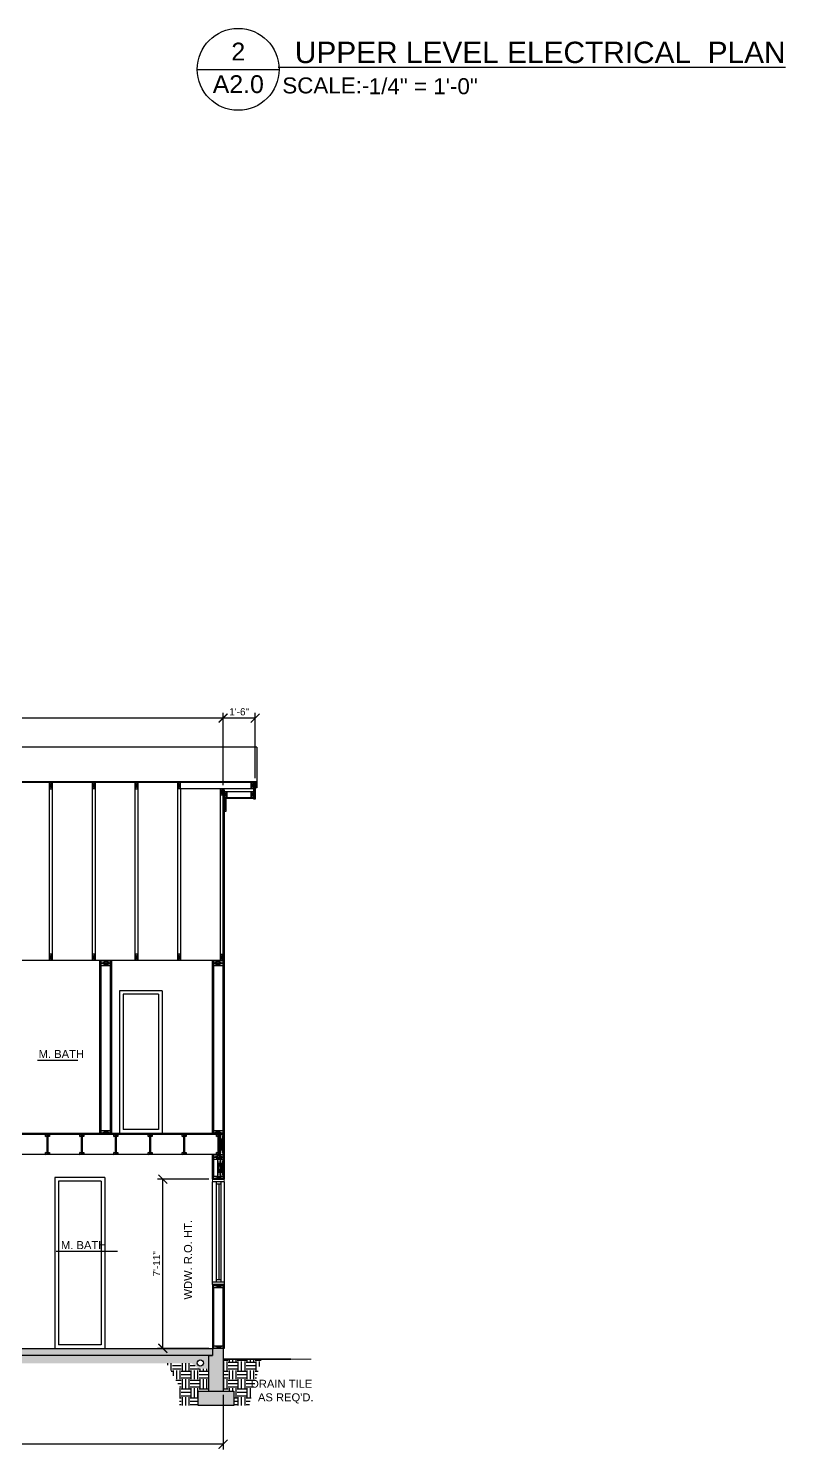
# Model space of a CAD drawing. Header units: inches. Extents: x -28708 to -16583, y 64755 to 66587.
# Drawn here: x -18728 to -18303, y 64806 to 65604 of the extents above; entities that cross this region are included whole.
import ezdxf
from ezdxf.enums import TextEntityAlignment as Align

# ---------------------------------------------------------------- set-up
doc = ezdxf.new("R2010")
doc.units = ezdxf.units.IN
doc.header["$LTSCALE"] = 20
doc.header["$MEASUREMENT"] = 0
doc.linetypes.add('Solid', pattern=[0])
for name, color, linetype in [('BLOCKING', 2, 'Continuous'), ('BYOTHERS', 1, 'Continuous'), ('CALLOUTS', 4, 'Continuous'), ('CEILING SECTION', 2, 'Continuous'), ('DIM', 2, 'Continuous'), ('DOOR', 3, 'Continuous'), ('FOOTING', 5, 'Continuous'), ('GRADE LEVEL', 7, 'Continuous'), ('HATCH', 9, 'Continuous'), ('ROOF', 4, 'Continuous'), ('ROOF SECTION', 2, 'Continuous'), ('SLAB', 5, 'Continuous'), ('STEEL BEAMS', 5, 'Continuous'), ('TEXT', 3, 'Continuous'), ('WALL SECTION', 5, 'Continuous'), ('WINDOW SETION', 2, 'Continuous')]:
    doc.layers.add(name, color=color, linetype=linetype)
doc.layers.add('SPSHAPE_OUTLINE', color=7, linetype='Continuous', lineweight=0)
doc.styles.add('0.25 INCH', font='arial.ttf', dxfattribs={"height": 4})
doc.styles.add('Arial', font='arial.ttf')
doc.dimstyles.new('0.25 INCH', dxfattribs={"dimtxt": 4, "dimasz": 5, "dimexe": 3, "dimexo": 2, "dimgap": 1.5, "dimtad": 1, "dimdec": 3, "dimzin": 3, "dimdsep": 46, "dimlunit": 4, "dimtxsty": '0.25 INCH', "dimblk": 'ARCHTICK', "dimcen": 0.09, "dimclrd": 95, "dimclre": 8, "dimclrt": 30, "dimadec": 0, "dimazin": 0, "dimtfac": 0.65, "dimtdec": 3, "dimtofl": 0, "dimtmove": 2, "dimatfit": 3, "dimfxl": 0.18, "dimfrac": 1, "dimtolj": 1, "dimtzin": 0, "dimlwd": -1, "dimlwe": -1, "dimarcsym": 0})
pattern_1 = [(5, (282.15, 0), (4.6280708, -5.51552), [0.75, -8.25]), (310, (282.15, 0), (4.3376815, 6.2999217), [0.6, -6.6]), (55.451445, (282.5354, -0.4596), (8.9657522, 0.7844017), [0.6374019, -7.0114211]), (1.1842, (283.564, 1.414), (6.3761377, -8.71693), [1.125, -12.375]), (51.635645, (284.095, 0.688), (13.4971167, 0.2790008), [0.9561029, -10.51713]), (306.1842, (283.564, 1.414), (13.4971167, 0.2790007), [0.9, -9.9]), (336, (283.9175, 0.3536), (1.37382476, -7.0677157), [0.75, -8.25]), (281, (283.9175, 0.3536), (6.84808435, 3.4070859), [0.6, -6.6]), (26.451445, (284.032, -0.2354), (8.2219091, -3.6606297), [0.6374019, -7.0114211]), (352.5, (282.1498, 0), (2.43989818, 2.26793185), [0, -6.52, 0, -6.7, 0, -6.625]), (322.5, (282.1498, 0), (4.6490945, 0.92872942), [0, -3.82, 0, -6.37, 0, -2.525]), (282.5, (280.573, 1.5768), (3.61520762, -3.93418167), [0, -2.5, 0, -7.8, 0, -10.35]), (272.5, (279.866, 2.284), (4.83159807, -3.41589983), [0, -3.25, 0, -5.18, 0, -7.35])]

# ---------------------------------------------------------------- blocks, each defined once
blk = doc.blocks.new('_ArchTick')
at = {"color": 0, "linetype": 'ByBlock', "const_width": 0.15}
blk.add_lwpolyline([(-0.5, -0.5), (0.5, 0.5)], dxfattribs=at)
blk = doc.blocks.new('*D613')
at = {"layer": 'DEFPOINTS', "color": 0, "linetype": 'ByBlock', "lineweight": -2, "transparency": 16777216}
for p in [(-18618.72, 65216.54), (-18600.72, 65180.78), (-18618.72, 65176.78)]:
    blk.add_point(p, dxfattribs=at)
at = {"layer": 'DIM', "color": 8, "transparency": 16777216}
for p, q in [((-18618.72, 65178.78), (-18618.72, 65219.54)), ((-18600.72, 65182.78), (-18600.72, 65219.54))]:
    blk.add_line(p, q, dxfattribs=at)
at = {"layer": 'DIM', "color": 95, "transparency": 16777216}
blk.add_line((-18600.72, 65216.54), (-18618.72, 65216.54), dxfattribs=at)
at = {"layer": 'DIM', "color": 95, "linetype": 'ByBlock', "transparency": 16777216, "xscale": 5, "yscale": 5, "zscale": 5, "rotation": 180}
blk.add_blockref('_ArchTick', (-18618.72, 65216.54), dxfattribs=at)
at = {"layer": 'DIM', "color": 95, "linetype": 'ByBlock', "transparency": 16777216, "xscale": 5, "yscale": 5, "zscale": 5}
blk.add_blockref('_ArchTick', (-18600.72, 65216.54), dxfattribs=at)
at = {"layer": 'DIM', "color": 30, "linetype": 'ByBlock', "lineweight": -2, "transparency": 16777216, "insert": (-18609.72, 65220.08), "char_height": 4, "attachment_point": 5, "style": '0.25 INCH'}
blk.add_mtext('\\A1;1\'-6"', dxfattribs=at)
blk = doc.blocks.new('*D614')
at = {"layer": 'DEFPOINTS', "color": 0, "linetype": 'Solid', "lineweight": -2, "transparency": 16777216}
for p in [(-19212.72, 65216.54), (-19212.72, 65177.28), (-18618.72, 65176.78)]:
    blk.add_point(p, dxfattribs=at)
at = {"layer": 'DIM', "color": 8, "transparency": 16777216}
for p, q in [((-19212.72, 65179.28), (-19212.72, 65219.54)), ((-18618.72, 65178.78), (-18618.72, 65219.54))]:
    blk.add_line(p, q, dxfattribs=at)
at = {"layer": 'DIM', "color": 95, "transparency": 16777216}
blk.add_line((-18618.72, 65216.54), (-19212.72, 65216.54), dxfattribs=at)
at = {"layer": 'DIM', "color": 95, "linetype": 'Solid', "transparency": 16777216, "xscale": 5, "yscale": 5, "zscale": 5, "rotation": 180}
blk.add_blockref('_ArchTick', (-19212.72, 65216.54), dxfattribs=at)
at = {"layer": 'DIM', "color": 95, "linetype": 'Solid', "transparency": 16777216, "xscale": 5, "yscale": 5, "zscale": 5}
blk.add_blockref('_ArchTick', (-18618.72, 65216.54), dxfattribs=at)
at = {"layer": 'DIM', "color": 30, "linetype": 'Solid', "transparency": 16777216, "insert": (-18915.72, 65220.08), "char_height": 4, "attachment_point": 5, "style": '0.25 INCH'}
blk.add_mtext('\\A1;49\'-6"', dxfattribs=at)
blk = doc.blocks.new('*D624')
at = {"layer": 'DEFPOINTS', "color": 0, "linetype": 'ByBlock', "lineweight": -2, "transparency": 16777216}
for p in [(-18652.62, 64957.5), (-18624.72, 64957.5), (-18624.72, 64862.37)]:
    blk.add_point(p, dxfattribs=at)
at = {"layer": 'DIM', "color": 8, "transparency": 16777216}
for p, q in [((-18626.72, 64957.5), (-18655.62, 64957.5)), ((-18626.72, 64862.37), (-18655.62, 64862.37))]:
    blk.add_line(p, q, dxfattribs=at)
at = {"layer": 'DIM', "color": 95, "transparency": 16777216}
blk.add_line((-18652.62, 64862.37), (-18652.62, 64957.5), dxfattribs=at)
at = {"layer": 'DIM', "color": 95, "linetype": 'ByBlock', "transparency": 16777216, "xscale": 5, "yscale": 5, "zscale": 5}
for p, rotation in [((-18652.62, 64957.5), 90), ((-18652.62, 64862.37), 270)]:
    blk.add_blockref('_ArchTick', p, dxfattribs=dict(at, rotation=rotation))
at = {"layer": 'DIM', "color": 30, "linetype": 'ByBlock', "lineweight": -2, "transparency": 16777216, "insert": (-18656.13, 64909.93), "char_height": 4, "attachment_point": 5, "rotation": 90, "style": '0.25 INCH'}
blk.add_mtext('\\A1;7\'-11"', dxfattribs=at)
blk = doc.blocks.new('*D625')
at = {"layer": 'DEFPOINTS', "color": 0, "linetype": 'ByBlock', "lineweight": -2, "transparency": 16777216}
for p in [(-19212.72, 64838.37), (-18618.72, 64838.37), (-19212.72, 64808.52)]:
    blk.add_point(p, dxfattribs=at)
at = {"layer": 'DIM', "color": 8, "transparency": 16777216}
for p, q in [((-19212.72, 64836.37), (-19212.72, 64805.52)), ((-18618.72, 64836.37), (-18618.72, 64805.52))]:
    blk.add_line(p, q, dxfattribs=at)
at = {"layer": 'DIM', "color": 95, "transparency": 16777216}
blk.add_line((-18618.72, 64808.52), (-19212.72, 64808.52), dxfattribs=at)
at = {"layer": 'DIM', "color": 95, "linetype": 'ByBlock', "transparency": 16777216, "xscale": 5, "yscale": 5, "zscale": 5, "rotation": 180}
blk.add_blockref('_ArchTick', (-19212.72, 64808.52), dxfattribs=at)
at = {"layer": 'DIM', "color": 95, "linetype": 'ByBlock', "transparency": 16777216, "xscale": 5, "yscale": 5, "zscale": 5}
blk.add_blockref('_ArchTick', (-18618.72, 64808.52), dxfattribs=at)
at = {"layer": 'DIM', "color": 30, "linetype": 'ByBlock', "lineweight": -2, "transparency": 16777216, "insert": (-18915.72, 64812.07), "char_height": 4, "attachment_point": 5, "style": '0.25 INCH'}
blk.add_mtext('\\A1;49\'-6"', dxfattribs=at)
blk = doc.blocks.new('0.25 CALLOUT')
blk.add_line((-20.69, -1.02), (25.31, -1.02))
blk.add_circle((2.31, -1.02), 23)
at = {"ltscale": 24, "insert": (27.12, -5.55), "char_height": 9, "attachment_point": 1, "line_spacing_factor": 0.85, "style": '0.25 INCH'}
blk.add_mtext('SCALE:-', dxfattribs=at)
at = {"style": '0.25 INCH'}
for tag, p, height in [('SEC.NO', (-9.66, 2.73), 9), ('DWG.TITLE', (20.15, 1.93), 7.5), ('SH.NO', (-10.52, -14.66), 9), ('SCALE', (93.69, -12.79), 9)]:
    blk.add_attdef(tag, p, '', height=height, dxfattribs=at)

msp = doc.modelspace()

# ---------------------------------------------------------------- hatches: boundary and pattern name
at = {"layer": 'HATCH', "linetype": 'ByBlock', "lineweight": -2}
h = msp.add_hatch(dxfattribs=at)
h.set_pattern_fill('AR-CONC', color=256, angle=315)
h.set_pattern_definition(pattern_1)
h.paths.add_polyline_path([(-18626.7162, 64858.3704), (-18624.7162, 64858.3704), (-18624.7162, 64862.3704), (-18624.2162, 64862.3704), (-18618.7162, 64862.3704), (-18618.7162, 64838.3704), (-18626.7162, 64838.3704)])
h.paths.add_polyline_path([(-18632.7162, 64838.3704), (-18612.7162, 64838.3704), (-18612.7162, 64830.3704), (-18632.7162, 64830.3704)])
h.paths.add_polyline_path([(-19218.7162, 64838.3704), (-19204.7162, 64838.3704), (-19198.7162, 64838.3704), (-19198.7162, 64830.3704), (-19218.7162, 64830.3704)])
h.paths.add_polyline_path([(-19212.7162, 64862.3704), (-19207.2162, 64862.3704), (-19207.216, 64862.3704), (-19206.7162, 64862.3709), (-19206.7162, 64858.8202), (-19206.7162, 64858.3704), (-19204.7162, 64858.3704), (-19204.7162, 64838.3704), (-19212.7162, 64838.3704)])
h = msp.add_hatch(dxfattribs=at)
h.set_pattern_fill('AR-CONC', color=256, angle=315)
h.set_pattern_definition(pattern_1)
h.paths.add_polyline_path([(-19206.7162, 64862.3704), (-18624.7162, 64862.3704), (-18624.7162, 64858.8202), (-18624.7162, 64858.3704), (-18626.7162, 64858.3704), (-19206.7162, 64858.3704)])
h = msp.add_hatch(dxfattribs=at)
h.set_pattern_fill('STONES', color=256, scale=5, angle=90)
h.set_pattern_definition([(90, (282.15, 3.5), (-5, 3e-16), [0.25, -0.75, 0.25, -3.75]), (90, (281.65, 4.75), (-5, 3e-16), [0.25, -4.75]), (90, (281.15, 2.25), (-5, 3e-16), [0.5, -4.5]), (90, (280.9, 1), (-5, 3e-16), [0.75, -4.25]), (90, (280.65, 3.5), (-5, 3e-16), [0.5, -0.5, 0.75, -3.25]), (90, (279.9, 3.25), (-5, 3e-16), [0.75, -4.25]), (90, (279.65, 2), (-5, 3e-16), [0.75, -1.75, 0.75, -1.75]), (90, (278.9, 1), (-5, 3e-16), [0.75, -0.25, 0.25, -3.75]), (90, (278.4, 4.25), (-5, 3e-16), [0.25, -4.75]), (90, (277.9, 3.25), (-5, 3e-16), [0.5, -4.5]), (180, (277.65, 3e-16), (-6e-16, -5), [0.5, -4.5]), (180, (281.15, 0.5), (-6e-16, -5), [0.25, -0.5, 0.75, -3.5]), (180, (280.65, 1.75), (-6e-16, -5), [1, -0.25, 0.25, -3.5]), (180, (279.4, 2.5), (-6e-16, -5), [0.75, -4.25]), (180, (281.65, 2.75), (-6e-16, -5), [0.5, -4.5]), (180, (277.65, 3), (-6e-16, -5), [0.5, -4.5]), (180, (280.65, 3.25), (-6e-16, -5), [0.5, -2.5, 0.25, -1.75]), (180, (278.15, 4), (-6e-16, -5), [0.25, -0.25, 0.25, -4.25]), (180, (280.4, 4.25), (-6e-16, -5), [0.5, -0.75, 0.5, -3.25]), (180, (281.65, 4.5), (-6e-16, -5), [0.5, -4.5]), (135, (281.6498, 0.25), (-5, 3e-16), [0.707105, -1.4142135, 1.06066, -3.88908931]), (135, (281.6498, 3e-17), (-5, 3e-16), [0.70710678, -6.36396103]), (135, (281.1498, 2.75), (-5, 3e-16), [0.70710678, -6.36396103]), (135, (278.6498, 2.25), (-5, 3e-16), [0.70710678, -6.36396103]), (135, (281.1498, 4.5), (-5, 3e-16), [0.70710678, -6.36396103]), (135, (280.6498, 0.25), (-5, 3e-16), [0.3535534, -6.71751442]), (135, (279.1498, 0.75), (-5, 3e-16), [0.3535534, -6.71751442]), (135, (280.8998, 1.25), (-5, 3e-16), [0.3535534, -6.71751442]), (135, (279.1498, 1.75), (-5, 3e-16), [0.3535534, -6.71751442]), (135, (280.1498, 3.25), (-5, 3e-16), [0.3535534, -6.71751442]), (135, (277.3998, 3.25), (-5, 3e-16), [0.3535534, -6.71751442]), (135, (277.8998, 3.75), (-5, 3e-16), [0.3535534, -6.71751442]), (135, (280.6498, 4), (-5, 3e-16), [0.3535534, -6.71751442]), (135, (281.8998, 4.25), (-5, 3e-16), [0.3535534, -6.71751442]), (135, (279.8998, 4.25), (-5, 3e-16), [0.3535534, -6.71751442]), (135, (277.3998, 4.25), (-5, 3e-16), [0.3535534, -6.71751442]), (135, (278.3998, 4.5), (-5, 3e-16), [0.3535534, -6.71751442]), (225, (277.8998, 3.5), (-9e-16, -5), [0.3535534, -6.71751442]), (225, (277.3998, 4), (-9e-16, -5), [0.3535534, -6.71751442]), (225, (278.3998, 4.25), (-9e-16, -5), [0.3535534, -6.71751442]), (225, (277.3998, 5), (-9e-16, -5), [0.3535534, -6.71751442]), (225, (279.1498, 2.5), (-9e-16, -5), [0.3535534, -6.71751442]), (225, (279.6498, 2), (-9e-16, -5), [0.3535534, -6.71751442]), (225, (280.8998, 0.5), (-9e-16, -5), [0.3535534, -6.71751442]), (225, (280.8998, 1), (-9e-16, -5), [0.3535534, -6.71751442]), (225, (279.1498, 1.5), (-9e-16, -5), [0.3535534, -6.71751442]), (225, (279.8998, 0.5), (-9e-16, -5), [0.3535534, -6.71751442]), (225, (280.6498, 3.5), (-9e-16, -5), [0.3535534, -6.71751442]), (225, (280.1498, 4.25), (-9e-16, -5), [0.3535534, -6.71751442]), (225, (281.1498, 4.5), (-9e-16, -5), [0.3535534, -6.71751442]), (225, (280.6498, 4.5), (-9e-16, -5), [0.3535534, -6.71751442]), (225, (281.6498, 4.75), (-9e-16, -5), [0.3535534, -6.71751442]), (225, (278.6498, 0.75), (-9e-16, -5), [0.70710678, -6.36396103]), (225, (280.1498, 3.25), (-9e-16, -5), [0.70710678, -6.36396103]), (225, (281.8998, 3), (-9e-16, -5), [1.76776695, -5.30330086]), (116.5650512, (279.6498, 2e-16), (-2e-09, 5), [0.559, -10.6213399]), (116.5650512, (281.1498, 0.75), (-2e-09, 5), [0.559, -10.6213399]), (116.5650512, (278.8998, 1.75), (-2e-09, 5), [0.559, -10.6213399]), (116.5650512, (282.1498, 3.75), (-2e-09, 5), [0.559, -10.6213399]), (116.5650512, (280.8998, 3), (-2e-09, 5), [0.559, -10.6213399]), (116.5650512, (279.8998, 3.5), (-2e-09, 5), [0.559, -10.6213399]), (116.5650512, (278.1498, 2.75), (-2e-09, 5), [0.559, -10.6213399]), (116.5650512, (278.3998, 4.5), (-2e-09, 5), [0.559, -10.6213399]), (153.4349488, (279.6498, 0.5), (-5, 2e-09), [0.559, -10.6213399]), (153.4349488, (279.3998, 0.5), (-5, 2e-09), [0.559, -10.6213399]), (153.4349488, (278.6498, 2.5), (-5, 2e-09), [1.118, -10.0623399]), (153.4349488, (278.8998, 4.25), (-5, 2e-09), [0.559, -10.6213399]), (153.4349488, (279.6498, 4), (-5, 2e-09), [0.559, -10.6213399]), (153.4349488, (280.6498, 1.5), (-5, 2e-09), [0.559, -10.6213399]), (153.4349488, (277.8998, 4), (-5, 2e-09), [0.559, -10.6213399]), (153.4349488, (278.1498, 4.75), (-5, 2e-09), [0.559, -10.6213399]), (206.5650512, (278.1498, 0.25), (-5, -2e-09), [0.559, -10.6213399]), (206.5650512, (282.1498, 3), (-5, -2e-09), [0.559, -10.6213399]), (206.5650512, (278.8998, 0.75), (-5, -2e-09), [0.559, -10.6213399]), (206.5650512, (279.3998, 4.5), (-5, -2e-09), [0.559, -10.6213399]), (206.5650512, (279.6498, 2.75), (-5, -2e-09), [0.559, -10.6213399]), (206.5650512, (278.6498, 4.25), (-5, -2e-09), [0.559, -10.6213399]), (206.5650512, (279.6498, 1.75), (-5, -2e-09), [0.559, -10.6213399]), (206.5650512, (280.6498, 0.75), (-5, -2e-09), [0.559, -10.6213399]), (243.4349488, (278.3998, 0.5), (-2e-09, -5), [0.559, -10.6213399]), (243.4349488, (281.1498, 2.25), (-2e-09, -5), [0.559, -10.6213399]), (243.4349488, (278.8998, 1.25), (-2e-09, -5), [0.559, -10.6213399]), (243.4349488, (280.8998, 4.25), (-2e-09, -5), [0.559, -10.6213399]), (243.4349488, (282.1498, 3.5), (-2e-09, -5), [0.559, -10.6213399]), (243.4349488, (278.1498, 4), (-2e-09, -5), [0.559, -10.6213399]), (243.4349488, (279.8998, 3.25), (-2e-09, -5), [0.559, -10.6213399]), (243.4349488, (278.3998, 0.5), (-2e-09, -5), [0.559, -10.6213399]), (243.4349488, (279.6498, 5), (-2e-09, -5), [0.559, -10.6213399]), (333.4349488, (281.6498, 0.25), (5, -2e-09), [0.559, -10.6213399])])
h.paths.add_polyline_path([(-19204.7162, 64858.3704), (-18626.7162, 64858.3704), (-18626.7162, 64850.947), (-18632.3932, 64850.947), (-18636.3565, 64854.0574), (-19195.0759, 64854.0574), (-19199.0392, 64850.947), (-19204.7162, 64850.947)])
h.paths.add_polyline_path([(-18629.8102, 64854.1204, 1), (-18633.3102, 64854.1204, 1)], flags=16)
h.paths.add_polyline_path([(-19201.6222, 64854.1204, 1), (-19198.1222, 64854.1204, 1)], flags=16)
h = msp.add_hatch(dxfattribs=at)
h.set_pattern_fill('EARTH', color=256, scale=20, angle=90)
h.set_pattern_definition([(90, (282.15, 0), (-5, 5), [5, -5]), (90, (280.275, 1e-16), (-5, 5), [5, -5]), (90, (278.4, 2e-16), (-5, 5), [5, -5]), (180, (277.775, 0.625), (-5, -5), [5, -5]), (180, (277.775, 2.5), (-5, -5), [5, -5]), (180, (277.775, 4.375), (-5, -5), [5, -5])])
h.paths.add_polyline_path([(-18650.2562, 64854.0574), (-18636.3565, 64854.0574), (-18632.3932, 64850.947), (-18626.7162, 64850.947), (-18626.7162, 64838.3704), (-18632.7162, 64838.3704), (-18632.7162, 64830.3704), (-18643.2953, 64830.3704), (-18643.2953, 64840.6366)])
h = msp.add_hatch(dxfattribs=at)
h.set_pattern_fill('EARTH', color=256, scale=20, angle=90)
h.set_pattern_definition([(90, (1533.5633, 0), (-5, 5), [5, -5]), (90, (1531.6883, 1e-16), (-5, 5), [5, -5]), (90, (1529.8133, 2e-16), (-5, 5), [5, -5]), (180, (1529.1883, 0.625), (-5, -5), [5, -5]), (180, (1529.1883, 2.5), (-5, -5), [5, -5]), (180, (1529.1883, 4.375), (-5, -5), [5, -5])])
h.paths.add_polyline_path([(-18618.7234, 64854.3704), (-18618.7162, 64854.3704), (-18618.7216, 64856.3704), (-18597.2431, 64856.3704), (-18604.0287, 64830.3704), (-18612.7162, 64830.3704), (-18612.7162, 64838.3704), (-18618.7374, 64838.3704)])

# ---------------------------------------------------------------- linework, layer by layer
at = {"layer": 'BLOCKING', "linetype": 'Solid'}
for p, q in [((-18716.2157, 65180.2767), (-18714.7157, 65180.2767)), ((-18716.2157, 65176.7767), (-18716.2157, 65180.2767)), ((-18716.2157, 65180.2767), (-18714.7157, 65176.7767)), ((-18714.7157, 65180.2767), (-18716.2157, 65176.7767)), ((-18714.7157, 65180.2767), (-18714.7157, 65176.7767)), ((-18692.2157, 65180.2767), (-18690.7157, 65180.2767)), ((-18692.2157, 65176.7767), (-18692.2157, 65180.2767)), ((-18692.2157, 65180.2767), (-18690.7157, 65176.7767)), ((-18690.7157, 65180.2767), (-18692.2157, 65176.7767)), ((-18690.7157, 65180.2767), (-18690.7157, 65176.7767)), ((-18668.2157, 65180.2767), (-18666.7157, 65180.2767)), ((-18668.2157, 65176.7767), (-18668.2157, 65180.2767)), ((-18668.2157, 65180.2767), (-18666.7157, 65176.7767)), ((-18666.7157, 65180.2767), (-18668.2157, 65176.7767)), ((-18666.7157, 65180.2767), (-18666.7157, 65176.7767)), ((-18644.2157, 65180.2767), (-18642.7157, 65180.2767)), ((-18644.2157, 65176.7767), (-18644.2157, 65180.2767)), ((-18644.2157, 65180.2767), (-18642.7157, 65176.7767)), ((-18642.7157, 65180.2767), (-18644.2157, 65176.7767)), ((-18642.7157, 65176.7767), (-18642.7157, 65180.2767)), ((-18602.9657, 65180.2767), (-18600.7157, 65180.2767)), ((-18602.9657, 65176.7767), (-18602.9657, 65180.2767)), ((-18602.9657, 65176.7767), (-18601.4657, 65180.2767)), ((-18602.9657, 65180.2767), (-18601.4657, 65176.7767)), ((-18601.4657, 65171.0267), (-18601.4657, 65180.2767)), ((-18601.4657, 65171.0267), (-18600.7157, 65180.2767)), ((-18601.4657, 65180.2767), (-18600.7157, 65171.0267)), ((-18600.7157, 65180.7767), (-18599.7157, 65180.7767)), ((-18600.7157, 65177.2767), (-18599.7157, 65180.7767)), ((-18600.7157, 65180.7767), (-18599.7157, 65177.2767)), ((-18600.7157, 65180.7767), (-18600.7157, 65171.0267)), ((-18599.7157, 65180.7767), (-18599.7157, 65177.2767)), ((-18716.2157, 65176.7767), (-18714.7157, 65176.7767)), ((-18690.7157, 65176.7767), (-18692.2157, 65176.7767)), ((-18668.2157, 65176.7767), (-18666.7157, 65176.7767)), ((-18642.7157, 65176.7767), (-18644.2157, 65176.7767)), ((-18620.2157, 65176.7767), (-18618.7157, 65176.7767)), ((-18620.2157, 65173.2767), (-18620.2157, 65176.7767)), ((-18620.2157, 65176.7767), (-18618.7157, 65173.2767)), ((-18618.7157, 65176.7767), (-18620.2157, 65173.2767)), ((-18618.7157, 65173.2767), (-18620.2157, 65173.2767)), ((-18618.7157, 65176.7767), (-18618.7157, 65173.2767)), ((-18618.2157, 65171.7767), (-18618.2157, 65175.2767)), ((-18618.2157, 65175.2767), (-18616.7157, 65175.2767)), ((-18618.2157, 65171.7767), (-18616.7157, 65175.2767)), ((-18618.2157, 65175.2767), (-18616.7157, 65171.7767)), ((-18616.7157, 65171.7767), (-18618.2157, 65171.7767)), ((-18618.2157, 65164.1517), (-18618.2157, 65171.4017)), ((-18618.2157, 65171.4017), (-18617.2157, 65171.4017)), ((-18618.2157, 65164.1517), (-18617.2157, 65171.4017)), ((-18618.2157, 65171.4017), (-18617.2157, 65164.1517)), ((-18617.2157, 65171.4017), (-18617.2157, 65164.1517)), ((-18616.7157, 65175.2767), (-18616.7157, 65171.7767)), ((-18601.4657, 65176.7767), (-18602.9657, 65176.7767)), ((-18602.9657, 65171.7767), (-18602.9657, 65175.2767)), ((-18602.9657, 65175.2767), (-18601.4657, 65175.2767)), ((-18602.9657, 65171.7767), (-18601.4657, 65175.2767)), ((-18602.9657, 65175.2767), (-18601.4657, 65171.7767)), ((-18601.4657, 65171.7767), (-18602.9657, 65171.7767)), ((-18600.7157, 65171.0267), (-18601.4657, 65171.0267)), ((-18599.7157, 65177.2767), (-18600.7157, 65177.2767)), ((-18617.2157, 65164.1517), (-18618.2157, 65164.1517)), ((-18714.7157, 65083.8704), (-18716.2162, 65083.8704)), ((-18716.2162, 65080.3704), (-18716.2162, 65083.8704)), ((-18714.7162, 65080.3704), (-18716.2162, 65083.8704)), ((-18716.2162, 65080.3704), (-18714.7162, 65083.8704)), ((-18714.7162, 65083.8704), (-18714.7162, 65080.3704)), ((-18690.7157, 65083.8704), (-18692.2162, 65083.8704)), ((-18692.2162, 65080.3704), (-18692.2162, 65083.8704)), ((-18690.7162, 65080.3704), (-18692.2162, 65083.8704)), ((-18692.2162, 65080.3704), (-18690.7162, 65083.8704)), ((-18690.7162, 65083.8704), (-18690.7162, 65080.3704)), ((-18666.7157, 65083.8704), (-18668.2162, 65083.8704)), ((-18668.2162, 65080.3704), (-18668.2162, 65083.8704)), ((-18666.7162, 65080.3704), (-18668.2162, 65083.8704)), ((-18668.2162, 65080.3704), (-18666.7162, 65083.8704)), ((-18666.7162, 65083.8704), (-18666.7162, 65080.3704)), ((-18642.7157, 65083.8704), (-18644.2162, 65083.8704)), ((-18644.2162, 65080.3704), (-18644.2162, 65083.8704)), ((-18642.7162, 65080.3704), (-18644.2162, 65083.8704)), ((-18644.2162, 65080.3704), (-18642.7162, 65083.8704)), ((-18642.7162, 65083.8704), (-18642.7162, 65080.3704)), ((-18620.2162, 65080.3704), (-18620.2162, 65083.8704)), ((-18620.2162, 65083.8704), (-18618.7162, 65083.8704)), ((-18618.7162, 65080.3704), (-18620.2162, 65083.8704)), ((-18620.2162, 65080.3704), (-18618.7162, 65083.8704)), ((-18618.7162, 65083.8704), (-18618.7162, 65077.3704)), ((-18714.7157, 65080.3704), (-18716.2162, 65080.3704)), ((-18690.7157, 65080.3704), (-18692.2162, 65080.3704)), ((-18687.9662, 65080.3704), (-18681.4662, 65080.3704)), ((-18687.4662, 65077.3704), (-18687.4662, 65080.3704)), ((-18681.9662, 65078.8704), (-18687.4662, 65080.3704)), ((-18687.4662, 65078.8704), (-18681.9662, 65080.3704)), ((-18687.4662, 65078.8704), (-18681.9662, 65078.8704)), ((-18681.9662, 65077.3704), (-18687.4662, 65078.8704)), ((-18687.4662, 65077.3704), (-18681.9662, 65078.8704)), ((-18681.9662, 65077.3704), (-18687.4662, 65077.3704)), ((-18681.9662, 65080.3704), (-18681.9662, 65077.3704)), ((-18666.7157, 65080.3704), (-18668.2162, 65080.3704)), ((-18642.7157, 65080.3704), (-18644.2162, 65080.3704)), ((-18624.2162, 65077.3704), (-18624.2162, 65080.3704)), ((-18624.2162, 65080.3704), (-18618.7162, 65080.3704)), ((-18624.2162, 65080.3704), (-18618.7162, 65078.8704)), ((-18618.7162, 65080.3704), (-18624.2162, 65078.8704)), ((-18624.2162, 65078.8704), (-18618.7162, 65078.8704)), ((-18624.2162, 65078.8704), (-18618.7162, 65077.3704)), ((-18618.7162, 65078.8704), (-18624.2162, 65077.3704)), ((-18618.7162, 65077.3704), (-18624.2162, 65077.3704)), ((-18681.9662, 64983.3704), (-18687.9662, 64983.3704)), ((-18687.4662, 64983.3704), (-18687.4662, 64984.8704)), ((-18687.4662, 64984.8704), (-18681.9662, 64984.8704)), ((-18681.9662, 64983.3704), (-18687.4662, 64984.8704)), ((-18687.4662, 64983.3704), (-18681.9662, 64984.8704)), ((-18681.9662, 64984.8704), (-18681.9662, 64983.3704)), ((-18618.7162, 64983.3704), (-18624.7162, 64983.3704)), ((-18624.2162, 64984.8704), (-18618.7162, 64984.8704)), ((-18624.2162, 64983.3704), (-18624.2162, 64984.8704)), ((-18624.2162, 64984.8704), (-18618.7162, 64983.3704)), ((-18618.7162, 64984.8704), (-18624.2162, 64983.3704)), ((-18620.2162, 64971.3704), (-18620.2162, 64982.6204)), ((-18620.2162, 64982.6204), (-18618.7157, 64982.6204)), ((-18618.7157, 64971.3704), (-18620.2162, 64982.6204)), ((-18620.2162, 64971.3704), (-18618.7157, 64982.6204)), ((-18618.7162, 64984.8704), (-18618.7162, 64983.3704)), ((-18618.7157, 64982.6204), (-18618.7157, 64971.3704)), ((-18624.7162, 64971.3704), (-18618.2162, 64971.3704)), ((-18624.2162, 64968.4954), (-18624.2162, 64971.3704)), ((-18618.7162, 64969.8704), (-18624.2162, 64971.3704)), ((-18624.2162, 64969.8704), (-18618.7162, 64971.3704)), ((-18618.7162, 64971.3704), (-18618.7162, 64968.4954)), ((-18624.2162, 64969.8704), (-18618.7162, 64969.8704)), ((-18618.7162, 64968.4954), (-18624.2162, 64969.8704)), ((-18624.2162, 64968.4954), (-18618.7162, 64969.8704)), ((-18618.7162, 64968.4954), (-18624.2162, 64968.4954)), ((-18621.7162, 64959.2454), (-18621.7162, 64968.4954)), ((-18620.2162, 64959.2454), (-18621.7162, 64968.4954)), ((-18621.7162, 64959.2454), (-18620.2162, 64968.4954)), ((-18620.2162, 64968.4954), (-18620.2162, 64959.2454)), ((-18618.7162, 64959.2454), (-18620.2162, 64968.4954)), ((-18620.2162, 64959.2454), (-18618.7162, 64968.4954)), ((-18624.7162, 64957.4954), (-18618.2162, 64957.4954)), ((-18624.2162, 64957.7454), (-18624.2162, 64959.2454)), ((-18624.2162, 64959.2454), (-18618.7162, 64959.2454)), ((-18618.7162, 64957.7454), (-18624.2162, 64959.2454)), ((-18624.2162, 64957.7454), (-18618.7162, 64959.2454)), ((-18618.7162, 64957.7454), (-18624.2162, 64957.7454)), ((-18624.2162, 64896.4954), (-18624.2162, 64897.9954)), ((-18618.7162, 64896.4954), (-18624.2162, 64897.9954)), ((-18624.2162, 64896.4954), (-18618.7162, 64897.9954)), ((-18618.7162, 64896.4954), (-18624.2162, 64896.4954)), ((-18618.7162, 64897.9954), (-18618.7162, 64896.4954)), ((-18618.7162, 64862.3704), (-18624.2165, 64862.3704)), ((-18624.2162, 64862.3704), (-18624.2162, 64863.8704)), ((-18624.2162, 64863.8704), (-18618.7162, 64863.8704)), ((-18618.7162, 64862.3704), (-18624.2162, 64863.8704)), ((-18624.2162, 64862.3704), (-18618.7162, 64863.8704)), ((-18618.7162, 64863.8704), (-18618.7162, 64862.3704))]:
    msp.add_line(p, q, dxfattribs=at)
at = {"layer": 'BYOTHERS', "linetype": 'Solid'}
msp.add_circle((-18631.5602, 64854.1204), 1.75, dxfattribs=at)
at = {"layer": 'CEILING SECTION', "linetype": 'Solid'}
for p, q in [((-18751.4665, 64983.3704), (-18618.7162, 64983.3704)), ((-18618.7162, 64982.6204), (-18751.4665, 64982.6204)), ((-18620.2162, 64971.3704), (-18749.9665, 64971.3704))]:
    msp.add_line(p, q, dxfattribs=at)
at = {"layer": 'DOOR', "linetype": 'ByBlock', "lineweight": -2}
for p, q in [((-18676.9576, 65063.3704), (-18676.9576, 64983.3704)), ((-18652.9576, 65063.3704), (-18676.9576, 65063.3704)), ((-18674.9576, 65061.3704), (-18674.9576, 64985.3704)), ((-18654.9576, 65061.3704), (-18674.9576, 65061.3704)), ((-18654.9576, 65061.3704), (-18654.9576, 64985.3704)), ((-18652.9576, 65063.3704), (-18652.9576, 64983.3704)), ((-18654.9576, 64985.3704), (-18674.9576, 64985.3704)), ((-18713.2475, 64958.3704), (-18713.2475, 64862.3704)), ((-18685.2475, 64958.3704), (-18713.2475, 64958.3704)), ((-18711.2475, 64956.3704), (-18711.2475, 64864.3704)), ((-18687.2475, 64956.3704), (-18711.2475, 64956.3704)), ((-18687.2475, 64956.3704), (-18687.2475, 64864.3704)), ((-18685.2475, 64958.3704), (-18685.2475, 64862.3704)), ((-18687.2475, 64864.3704), (-18711.2475, 64864.3704))]:
    msp.add_line(p, q, dxfattribs=at)
at = {"layer": 'FOOTING'}
for p, q in [((-18618.7162, 64862.3704), (-18618.7162, 64838.3704)), ((-18626.7162, 64838.3704), (-18626.7162, 64858.3704)), ((-18632.7162, 64838.3704), (-18612.7162, 64838.3704)), ((-18632.7162, 64830.3704), (-18632.7162, 64838.3704)), ((-18612.7162, 64838.3704), (-18612.7162, 64830.3704)), ((-18612.7162, 64830.3704), (-18632.7162, 64830.3704))]:
    msp.add_line(p, q, dxfattribs=at)
at = {"layer": 'GRADE LEVEL', "linetype": 'ByBlock', "lineweight": -2, "const_width": 1}
msp.add_lwpolyline([(-18618.3471, 64856.3704), (-18580.516, 64856.3704)], dxfattribs=at)
at = {"layer": 'ROOF', "linetype": 'Solid'}
for p, q in [((-18716.2157, 65083.8704), (-18716.2157, 65176.7767)), ((-18714.7157, 65176.7767), (-18714.7157, 65083.8704)), ((-18692.2157, 65083.8704), (-18692.2157, 65176.7767)), ((-18690.7157, 65176.7767), (-18690.7157, 65083.8704)), ((-18668.2157, 65083.8704), (-18668.2157, 65176.7767)), ((-18666.7157, 65176.7767), (-18666.7157, 65083.8704)), ((-18644.2157, 65083.8704), (-18644.2157, 65176.7767)), ((-18642.7157, 65176.7767), (-18642.7157, 65083.8704)), ((-18620.2157, 65083.8704), (-18620.2157, 65173.2767)), ((-18618.7162, 65173.2767), (-18618.7162, 65083.8704))]:
    msp.add_line(p, q, dxfattribs=at)
at = {"layer": 'ROOF SECTION', "linetype": 'Solid'}
for p, q in [((-18599.7165, 65200.2454), (-19231.716, 65200.2454)), ((-18599.7165, 65200.2454), (-18599.7157, 65180.7767)), ((-18599.9657, 65180.7767), (-19231.716, 65180.7767)), ((-18599.9657, 65180.2767), (-19229.2162, 65180.2767)), ((-18602.9657, 65176.7767), (-18642.7157, 65176.7767)), ((-18600.7157, 65171.7767), (-18618.2157, 65171.7767)), ((-18600.7157, 65171.4017), (-18618.2157, 65171.4017)), ((-18616.7157, 65175.2767), (-18602.9657, 65175.2767))]:
    msp.add_line(p, q, dxfattribs=at)
at = {"layer": 'SLAB', "linetype": 'Solid'}
for p, q in [((-19206.7162, 64862.3704), (-18624.7162, 64862.3704)), ((-18624.7162, 64858.3704), (-19206.7162, 64858.3704))]:
    msp.add_line(p, q, dxfattribs=at)
at = {"layer": 'SPSHAPE_OUTLINE', "color": 1, "linetype": 'Solid', "true_color": 0xff0000}
for p, q in [((-18624.7162, 65080.3704), (-18624.2162, 65080.3704)), ((-18681.4662, 64983.3704), (-18681.9662, 64983.3704)), ((-18618.7162, 64983.3704), (-18618.7162, 64982.6204))]:
    msp.add_line(p, q, dxfattribs=at)
at = {"layer": 'SPSHAPE_OUTLINE', "color": 136, "linetype": 'Solid', "true_color": 0x008080}
for p, q in [((-18624.7162, 64955.9954), (-18624.7162, 64957.4954)), ((-18618.2162, 64957.4954), (-18618.2162, 64955.9954))]:
    msp.add_line(p, q, dxfattribs=at)
at = {"layer": 'SPSHAPE_OUTLINE', "color": 96, "linetype": 'Solid', "true_color": 0x008000}
msp.add_line((-18618.7162, 64856.3704), (-18569.2059, 64856.3704), dxfattribs=at)
at = {"layer": 'STEEL BEAMS', "color": 4, "linetype": 'Solid'}
for p, q in [((-18718.5046, 64981.4954), (-18718.5046, 64982.6204)), ((-18718.5046, 64982.6204), (-18716.2152, 64982.6204)), ((-18716.2152, 64981.4954), (-18718.5046, 64982.6204)), ((-18718.5046, 64981.4954), (-18716.2152, 64982.6204)), ((-18716.2152, 64981.4954), (-18718.5046, 64981.4954)), ((-18717.5455, 64972.2454), (-18717.5455, 64981.7454)), ((-18717.5455, 64981.7454), (-18717.1743, 64981.7454)), ((-18717.5455, 64972.2454), (-18717.1743, 64981.7454)), ((-18717.5455, 64981.7454), (-18717.1743, 64972.2454)), ((-18717.1743, 64981.7454), (-18717.1743, 64972.2454)), ((-18716.2152, 64982.6204), (-18716.2152, 64981.4954)), ((-18699.3048, 64981.4954), (-18699.3048, 64982.6204)), ((-18699.3048, 64982.6204), (-18697.0154, 64982.6204)), ((-18697.0154, 64981.4954), (-18699.3048, 64982.6204)), ((-18699.3048, 64981.4954), (-18697.0154, 64982.6204)), ((-18697.0154, 64981.4954), (-18699.3048, 64981.4954)), ((-18698.3457, 64972.2454), (-18698.3457, 64981.7454)), ((-18698.3457, 64981.7454), (-18697.9745, 64981.7454)), ((-18698.3457, 64972.2454), (-18697.9745, 64981.7454)), ((-18698.3457, 64981.7454), (-18697.9745, 64972.2454)), ((-18697.9745, 64981.7454), (-18697.9745, 64972.2454)), ((-18697.0154, 64982.6204), (-18697.0154, 64981.4954)), ((-18680.105, 64981.4954), (-18680.105, 64982.6204)), ((-18680.105, 64982.6204), (-18677.8156, 64982.6204)), ((-18677.8156, 64981.4954), (-18680.105, 64982.6204)), ((-18680.105, 64981.4954), (-18677.8156, 64982.6204)), ((-18677.8156, 64981.4954), (-18680.105, 64981.4954)), ((-18679.1459, 64972.2454), (-18679.1459, 64981.7454)), ((-18679.1459, 64981.7454), (-18678.7747, 64981.7454)), ((-18679.1459, 64972.2454), (-18678.7747, 64981.7454)), ((-18679.1459, 64981.7454), (-18678.7747, 64972.2454)), ((-18678.7747, 64981.7454), (-18678.7747, 64972.2454)), ((-18677.8156, 64982.6204), (-18677.8156, 64981.4954)), ((-18660.9052, 64981.4954), (-18660.9052, 64982.6204)), ((-18660.9052, 64982.6204), (-18658.6158, 64982.6204)), ((-18658.6158, 64981.4954), (-18660.9052, 64982.6204)), ((-18660.9052, 64981.4954), (-18658.6158, 64982.6204)), ((-18658.6158, 64981.4954), (-18660.9052, 64981.4954)), ((-18659.9461, 64972.2454), (-18659.9461, 64981.7454)), ((-18659.9461, 64981.7454), (-18659.5749, 64981.7454)), ((-18659.9461, 64972.2454), (-18659.5749, 64981.7454)), ((-18659.9461, 64981.7454), (-18659.5749, 64972.2454)), ((-18659.5749, 64981.7454), (-18659.5749, 64972.2454)), ((-18658.6158, 64982.6204), (-18658.6158, 64981.4954)), ((-18641.7054, 64981.4954), (-18641.7054, 64982.6204)), ((-18641.7054, 64982.6204), (-18639.416, 64982.6204)), ((-18639.416, 64981.4954), (-18641.7054, 64982.6204)), ((-18641.7054, 64981.4954), (-18639.416, 64982.6204)), ((-18639.416, 64981.4954), (-18641.7054, 64981.4954)), ((-18640.7463, 64972.2454), (-18640.7463, 64981.7454)), ((-18640.7463, 64981.7454), (-18640.3751, 64981.7454)), ((-18640.7463, 64972.2454), (-18640.3751, 64981.7454)), ((-18640.7463, 64981.7454), (-18640.3751, 64972.2454)), ((-18640.3751, 64981.7454), (-18640.3751, 64972.2454)), ((-18639.416, 64982.6204), (-18639.416, 64981.4954)), ((-18622.5056, 64981.4954), (-18622.5056, 64982.6204)), ((-18622.5056, 64982.6204), (-18620.2162, 64982.6204)), ((-18620.2162, 64981.4954), (-18622.5056, 64982.6204)), ((-18622.5056, 64981.4954), (-18620.2162, 64982.6204)), ((-18620.2162, 64981.4954), (-18622.5056, 64981.4954)), ((-18621.5465, 64972.2454), (-18621.5465, 64981.7454)), ((-18621.5465, 64981.7454), (-18621.1753, 64981.7454)), ((-18621.5465, 64972.2454), (-18621.1753, 64981.7454)), ((-18621.5465, 64981.7454), (-18621.1753, 64972.2454)), ((-18621.1753, 64981.7454), (-18621.1753, 64972.2454)), ((-18718.5046, 64971.3704), (-18718.5046, 64972.4954)), ((-18718.5046, 64972.4954), (-18716.2152, 64972.4954)), ((-18716.2152, 64971.3704), (-18718.5046, 64972.4954)), ((-18718.5046, 64971.3704), (-18716.2152, 64972.4954)), ((-18716.2152, 64971.3704), (-18718.5046, 64971.3704)), ((-18717.1743, 64972.2454), (-18717.5455, 64972.2454)), ((-18716.2152, 64972.4954), (-18716.2152, 64971.3704)), ((-18699.3048, 64971.3704), (-18699.3048, 64972.4954)), ((-18699.3048, 64972.4954), (-18697.0154, 64972.4954)), ((-18697.0154, 64971.3704), (-18699.3048, 64972.4954)), ((-18699.3048, 64971.3704), (-18697.0154, 64972.4954)), ((-18697.0154, 64971.3704), (-18699.3048, 64971.3704)), ((-18697.9745, 64972.2454), (-18698.3457, 64972.2454)), ((-18697.0154, 64972.4954), (-18697.0154, 64971.3704)), ((-18680.105, 64971.3704), (-18680.105, 64972.4954)), ((-18680.105, 64972.4954), (-18677.8156, 64972.4954)), ((-18677.8156, 64971.3704), (-18680.105, 64972.4954)), ((-18680.105, 64971.3704), (-18677.8156, 64972.4954)), ((-18677.8156, 64971.3704), (-18680.105, 64971.3704)), ((-18678.7747, 64972.2454), (-18679.1459, 64972.2454)), ((-18677.8156, 64972.4954), (-18677.8156, 64971.3704)), ((-18660.9052, 64971.3704), (-18660.9052, 64972.4954)), ((-18660.9052, 64972.4954), (-18658.6158, 64972.4954)), ((-18658.6158, 64971.3704), (-18660.9052, 64972.4954)), ((-18660.9052, 64971.3704), (-18658.6158, 64972.4954)), ((-18658.6158, 64971.3704), (-18660.9052, 64971.3704)), ((-18659.5749, 64972.2454), (-18659.9461, 64972.2454)), ((-18658.6158, 64972.4954), (-18658.6158, 64971.3704)), ((-18641.7054, 64971.3704), (-18641.7054, 64972.4954)), ((-18641.7054, 64972.4954), (-18639.416, 64972.4954)), ((-18639.416, 64971.3704), (-18641.7054, 64972.4954)), ((-18641.7054, 64971.3704), (-18639.416, 64972.4954)), ((-18639.416, 64971.3704), (-18641.7054, 64971.3704)), ((-18640.3751, 64972.2454), (-18640.7463, 64972.2454)), ((-18639.416, 64972.4954), (-18639.416, 64971.3704)), ((-18622.5056, 64971.3704), (-18622.5056, 64972.4954)), ((-18622.5056, 64972.4954), (-18620.2162, 64972.4954)), ((-18620.2162, 64971.3704), (-18622.5056, 64972.4954)), ((-18622.5056, 64971.3704), (-18620.2162, 64972.4954)), ((-18621.1753, 64972.2454), (-18621.5465, 64972.2454))]:
    msp.add_line(p, q, dxfattribs=at)
at = {"layer": 'TEXT', "linetype": 'Solid'}
for p, q in [((-18700.2888, 65024.1401), (-18723.0913, 65024.1401)), ((-18678.1245, 64916.7651), (-18712.6315, 64916.7651))]:
    msp.add_line(p, q, dxfattribs=at)
at = {"layer": 'WALL SECTION', "linetype": 'Solid'}
for p, q in [((-18618.7157, 64964.7457), (-18618.7157, 65176.1517)), ((-18618.7157, 65176.1517), (-18618.2162, 65176.1517)), ((-18618.2162, 65176.1517), (-18618.2162, 64957.4954)), ((-18618.7162, 65080.3704), (-19212.7162, 65080.3704)), ((-18687.9662, 64983.3704), (-18687.9662, 65080.3704)), ((-18687.4662, 65080.3704), (-18687.4662, 64983.3704)), ((-18681.9662, 64983.3704), (-18681.9662, 65080.3704)), ((-18681.4662, 65080.3704), (-18681.4662, 64983.3704)), ((-18624.7162, 64983.3704), (-18624.7162, 65080.3704)), ((-18624.2162, 65080.3704), (-18624.2162, 64983.3704)), ((-18624.7162, 64957.4954), (-18624.7162, 64971.3704)), ((-18624.2162, 64971.3704), (-18624.2162, 64957.4954)), ((-18618.7162, 64957.4954), (-18618.7162, 64971.3704)), ((-18618.2162, 64964.7457), (-18618.7157, 64964.7457)), ((-18624.7162, 64898.2454), (-18624.7162, 64858.3704)), ((-18624.2162, 64898.2454), (-18624.2162, 64862.3704)), ((-18618.7162, 64862.3704), (-18618.7162, 64898.2454)), ((-18618.2162, 64898.2454), (-18618.2162, 64862.3704)), ((-18624.2162, 64862.3704), (-18624.7162, 64862.3704)), ((-18618.2162, 64862.3704), (-18618.7162, 64862.3704)), ((-18626.7162, 64858.3704), (-18624.7162, 64858.3704))]:
    msp.add_line(p, q, dxfattribs=at)
at = {"layer": 'WINDOW SETION', "linetype": 'Solid'}
for p, q in [((-18618.2162, 64955.9954), (-18624.7162, 64955.9954)), ((-18624.7162, 64898.2454), (-18624.7162, 64955.9954)), ((-18622.4662, 64899.7454), (-18622.4662, 64955.9954)), ((-18619.9662, 64954.7454), (-18622.4662, 64954.7454)), ((-18621.2162, 64954.7454), (-18621.2162, 64900.9954)), ((-18619.9662, 64955.9954), (-18619.9662, 64899.7454)), ((-18618.2162, 64955.9954), (-18618.2162, 64898.2454)), ((-18624.7162, 64899.7454), (-18618.2162, 64899.7454)), ((-18619.9662, 64900.9954), (-18622.4662, 64900.9954)), ((-18618.2162, 64898.2454), (-18624.7162, 64898.2454)), ((-18624.2162, 64897.9954), (-18618.7162, 64897.9954))]:
    msp.add_line(p, q, dxfattribs=at)

# ---------------------------------------------------------------- block references
at = {"layer": 'CALLOUTS'}
ref = msp.add_blockref('0.25 CALLOUT', (-18612.5884, 65582.106), dxfattribs=at)
ref.add_attrib('SEC.NO', '2', dxfattribs={"layer": '0', "height": 10, "style": '0.25 INCH'}).set_placement((-18610.2066, 65591.0823), align=Align.MIDDLE_CENTER)
ref.add_attrib('SH.NO', 'A2.0', dxfattribs={"layer": '0', "height": 10, "style": '0.25 INCH'}).set_placement((-18610.2066, 65572.7647), align=Align.MIDDLE_CENTER)
ref.add_attrib('DWG.TITLE', '%%U  UPPER LEVEL ELECTRICAL  PLAN', (-18587.739, 65584.6204), dxfattribs={"layer": '0', "height": 12, "style": '0.25 INCH'})
ref.add_attrib('SCALE', '1/4" = 1\'-0"', (-18536.9152, 65567.1194), dxfattribs={"layer": '0', "height": 9, "style": '0.25 INCH'})

# ---------------------------------------------------------------- texts
at = {"layer": 'TEXT', "linetype": 'Solid', "style": 'Arial'}
for s, p in [('M. BATH', (-18722.3837, 65025.5469)), ('M. BATH', (-18709.85, 64918.1719)), ('DRAIN TILE', (-18603.2001, 64840.2373)), ("AS REQ'D.", (-18599.1574, 64832.6335))]:
    msp.add_text(s, height=4.5, dxfattribs=at).set_placement(p)
msp.add_text('WDW. R.O. HT.', height=4.5, rotation=90, dxfattribs=at).set_placement((-18636.1728, 64889.8212))

# ---------------------------------------------------------------- dimensions: what is measured, and where the dimension line sits
at = {"layer": 'DIM', "linetype": 'Solid'}
dim = msp.add_linear_dim(base=(-19212.71621, 65216.53703), p1=(-18618.71572, 65176.77669), p2=(-19212.71621, 65177.27669), angle=180, dimstyle='0.25 INCH', dxfattribs=at)
dim.commit()
dim.dimension.update_dxf_attribs({"geometry": '*D614', "text_midpoint": (-18915.71596, 65220.07932)})
at = {"layer": 'DIM', "linetype": 'ByBlock', "lineweight": -2}
for base, p1, p2, picture, middle in [((-18618.7157, 65216.537), (-18600.7157, 65180.7767), (-18618.7157, 65176.7767), '*D613', (-18609.7157, 65220.0793)), ((-19212.7162, 64808.5248), (-18618.7162, 64838.3704), (-19212.7162, 64838.3704), '*D625', (-18915.7162, 64812.0671))]:
    dim = msp.add_linear_dim(base=base, p1=p1, p2=p2, angle=180, dimstyle='0.25 INCH', dxfattribs=at)
    dim.commit()
    dim.dimension.update_dxf_attribs({"geometry": picture, "text_midpoint": middle})
dim = msp.add_linear_dim(base=(-18652.6193, 64957.4954), p1=(-18624.7162, 64862.3704), p2=(-18624.7162, 64957.4954), angle=90, dimstyle='0.25 INCH', override={"dimdec": 1}, dxfattribs=at)
dim.commit()
dim.dimension.update_dxf_attribs({"geometry": '*D624', "text_midpoint": (-18656.1274, 64909.9329)})

doc.saveas('drawing.dxf')
